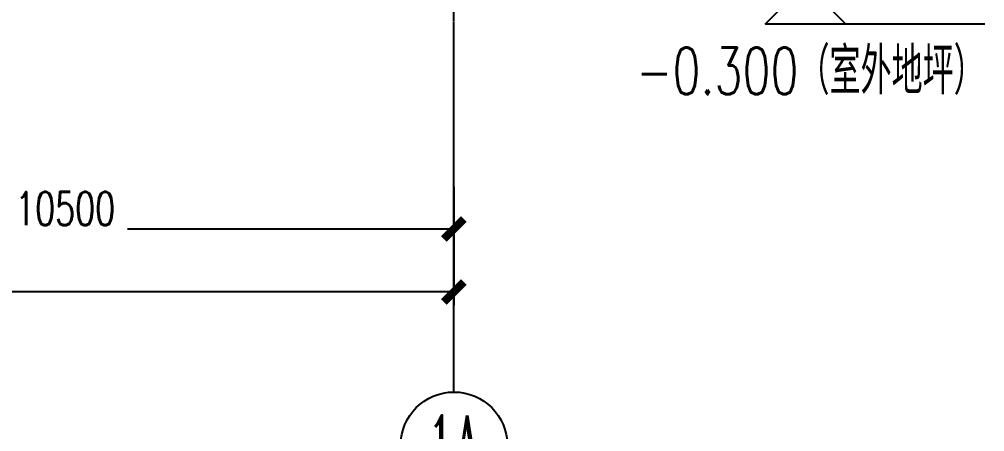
# Model space of a CAD drawing. Extents: x 220580 to 2027826, y -309201 to 71987.
# Drawn here: x 398181 to 411215, y -230379 to -224809 of the extents above; entities that cross this region are included whole.
import ezdxf
from ezdxf.enums import TextEntityAlignment as Align

# ---------------------------------------------------------------- set-up
doc = ezdxf.new("R2010")
doc.units = 0
doc.linetypes.add('CENTER', pattern=[2, 1.25, -0.25, 0.25, -0.25])
doc.linetypes.add('DOTE', pattern=[2.42, 2, -0.2, 0.02, -0.2])
for name, color, linetype in [('!ZN3-铝板幕墙-3', 3, 'Continuous'), ('1 轴线 辅助线', 1, 'CENTER'), ('3符号', 173, 'Continuous'), ('A-AXIS-DOTE', 14, 'DOTE'), ('A-AXIS-DP', 126, 'Continuous'), ('DIM', 173, 'Continuous'), ('DOTE', 1, 'CENTER')]:
    doc.layers.add(name, color=color, linetype=linetype)
doc.styles.add('_TCH_AXIS', font='COMPLEX', dxfattribs={"bigfont": 'GBCBIG'})
doc.styles.add('DHTEXT-1', font='ROMANS.shx', dxfattribs={"width": 0.7, "bigfont": 'CHINESE.shx'})
doc.styles.add('卓越符号', font='ROMANS.shx', dxfattribs={"width": 0.7, "bigfont": 'CHINESE.shx'})
doc.dimstyles.new('ZN180', dxfattribs={"dimscale": 180, "dimtxt": 2.5, "dimasz": 1.5, "dimexe": 1, "dimexo": 2, "dimgap": 0.9, "dimtad": 1, "dimdec": 0, "dimdsep": 46, "dimtxsty": 'DHTEXT-1', "dimblk": 'ARCHTICK', "dimcen": 2.5, "dimclrd": 173, "dimclre": 173, "dimclrt": 7, "dimazin": 2, "dimtfac": 1, "dimtdec": 0, "dimtix": 1, "dimtmove": 2, "dimatfit": 3, "dimfxl": 0, "dimarcsym": 0})

# ---------------------------------------------------------------- blocks, each defined once
blk = doc.blocks.new('_ArchTick')
at = {"color": 0, "linetype": 'ByBlock', "const_width": 0.4}
blk.add_lwpolyline([(-0.5, -0.5), (0.5, 0.5)], dxfattribs=at)
blk = doc.blocks.new('*D1082')
at = {"layer": 'Defpoints', "color": 0, "ltscale": 1800, "transparency": 16777216}
for p in [(0, -2682), (125100, -2682), (125100, -4462)]:
    blk.add_point(p, dxfattribs=at)
at = {"layer": 'DIM', "color": 173, "linetype": 'ByBlock', "lineweight": -2, "ltscale": 1800, "transparency": 16777216}
for p, q in [((0, -3042), (0, -4642)), ((125100, -3042), (125100, -4642)), ((0, -4462), (61655, -4462)), ((125100, -4462), (63644, -4462))]:
    blk.add_line(p, q, dxfattribs=at)
at = {"layer": 'DIM', "color": 173, "lineweight": -2, "ltscale": 1800, "transparency": 16777216, "xscale": 270, "yscale": 270, "zscale": 270, "rotation": 180}
blk.add_blockref('_ArchTick', (0, -4462), dxfattribs=at)
at = {"layer": 'DIM', "color": 173, "lineweight": -2, "ltscale": 1800, "transparency": 16777216, "xscale": 270, "yscale": 270, "zscale": 270}
blk.add_blockref('_ArchTick', (125100, -4462), dxfattribs=at)
at = {"layer": 'DIM', "color": 7, "ltscale": 1800, "transparency": 16777216, "insert": (62650, -4187), "char_height": 450, "attachment_point": 5, "style": 'DHTEXT-1'}
blk.add_mtext('125100', dxfattribs=at)
blk = doc.blocks.new('*D1096')
at = {"layer": 'Defpoints', "color": 0, "ltscale": 1800, "transparency": 16777216}
for p in [(114600, -2682), (125100, -2682), (125100, -3612)]:
    blk.add_point(p, dxfattribs=at)
at = {"layer": 'DIM', "color": 173, "linetype": 'ByBlock', "lineweight": -2, "ltscale": 1800, "transparency": 16777216}
for p, q in [((114600, -3042), (114600, -3792)), ((125100, -3042), (125100, -3792)), ((114600, -3612), (119006, -3612)), ((125100, -3612), (120695, -3612))]:
    blk.add_line(p, q, dxfattribs=at)
at = {"layer": 'DIM', "color": 173, "lineweight": -2, "ltscale": 1800, "transparency": 16777216, "xscale": 270, "yscale": 270, "zscale": 270, "rotation": 180}
blk.add_blockref('_ArchTick', (114600, -3612), dxfattribs=at)
at = {"layer": 'DIM', "color": 173, "lineweight": -2, "ltscale": 1800, "transparency": 16777216, "xscale": 270, "yscale": 270, "zscale": 270}
blk.add_blockref('_ArchTick', (125100, -3612), dxfattribs=at)
at = {"layer": 'DIM', "color": 7, "ltscale": 1800, "transparency": 16777216, "insert": (119850, -3337), "char_height": 450, "attachment_point": 5, "style": 'DHTEXT-1'}
blk.add_mtext('10500', dxfattribs=at)
blk = doc.blocks.new('卓越-轴号')
blk.add_circle((0, 0), 4)
at = {"color": 0, "style": '_TCH_AXIS', "width": 1.041667, "flags": 8}
blk.add_attdef('A', text='', height=4.48, dxfattribs=at).set_placement((-2, -2.24), (2, -2.24), align=Align.FIT)
blk = doc.blocks.new('*U417')
at = {"ltscale": 10}
blk.add_line((3.475, 0), (-6.849, 0), dxfattribs=at)
blk.add_lwpolyline([(3, -3), (0, 0), (-3, -3), (13.45, -3)])
at = {"color": 0, "style": '卓越符号', "width": 0.7, "flags": 8}
blk.add_attdef('±0.000', text='', height=3.5, dxfattribs=at).set_placement((13.45, -7.85), align=Align.RIGHT)
blk = doc.blocks.new('A$Cd368c47f')
at = {"layer": '1 轴线 辅助线', "ltscale": 400}
blk.add_line((0, -3126), (0, 16939), dxfattribs=at)
blk = doc.blocks.new('20250821141233')
at = {"layer": 'DOTE', "ltscale": 180}
blk.add_line((125100, -5813.6), (125100, 18238.3), dxfattribs=at)
at = {"layer": '3符号', "color": 7}
ref = blk.add_blockref('*U417', (129845.8, -300), dxfattribs=dict(at, xscale=180, yscale=180, zscale=180, rotation=359.9999999999989))
ref.add_attrib('±0.000', '-0.300（室外地坪）', dxfattribs={"layer": '0', "color": 0, "height": 630, "style": '卓越符号', "width": 0.7}).set_placement((132266.8, -1792.6), align=Align.RIGHT)
ref = blk.add_blockref('卓越-轴号', (125101.1, -6533.6), dxfattribs=dict(at, xscale=180, yscale=180, zscale=180))
ref.add_attrib('A', '1A', dxfattribs={"layer": '0', "color": 0, "height": 806.4, "style": '_TCH_AXIS', "width": 0.568182}).set_placement((124741.1, -6936.8), (125461.1, -6936.8), align=Align.FIT)
at = {"layer": 'DIM', "ltscale": 1800}
for base, p1, picture, middle in [((125100, -4461.8), (0, -2682.5), '*D1082', (62650, -4186.8)), ((125100, -3611.8), (114600, -2682.5), '*D1096', (119850, -3336.8))]:
    dim = blk.add_linear_dim(base=base, p1=p1, p2=(125100, -2682.5), angle=0, dimstyle='ZN180', dxfattribs=at)
    dim.commit()
    dim.dimension.update_dxf_attribs({"geometry": picture, "text_midpoint": middle, "dimtype": 129})

msp = doc.modelspace()

# ---------------------------------------------------------------- linework, layer by layer
at = {"layer": 'A-AXIS-DOTE'}
msp.add_line((404048.2, -229842.5), (404048.2, -205790.6), dxfattribs=at)

# ---------------------------------------------------------------- block references
at = {"layer": 'A-AXIS-DP', "ltscale": 2800}
msp.add_blockref('20250821141233', (278948.2, -224029), dxfattribs=at)

# ---------------------------------------------------------------- next in the draw order: block references
at = {"layer": '!ZN3-铝板幕墙-3', "ltscale": 2000}
msp.add_blockref('A$Cd368c47f', (404048.2, -224029), dxfattribs=at)

doc.saveas('drawing.dxf')
